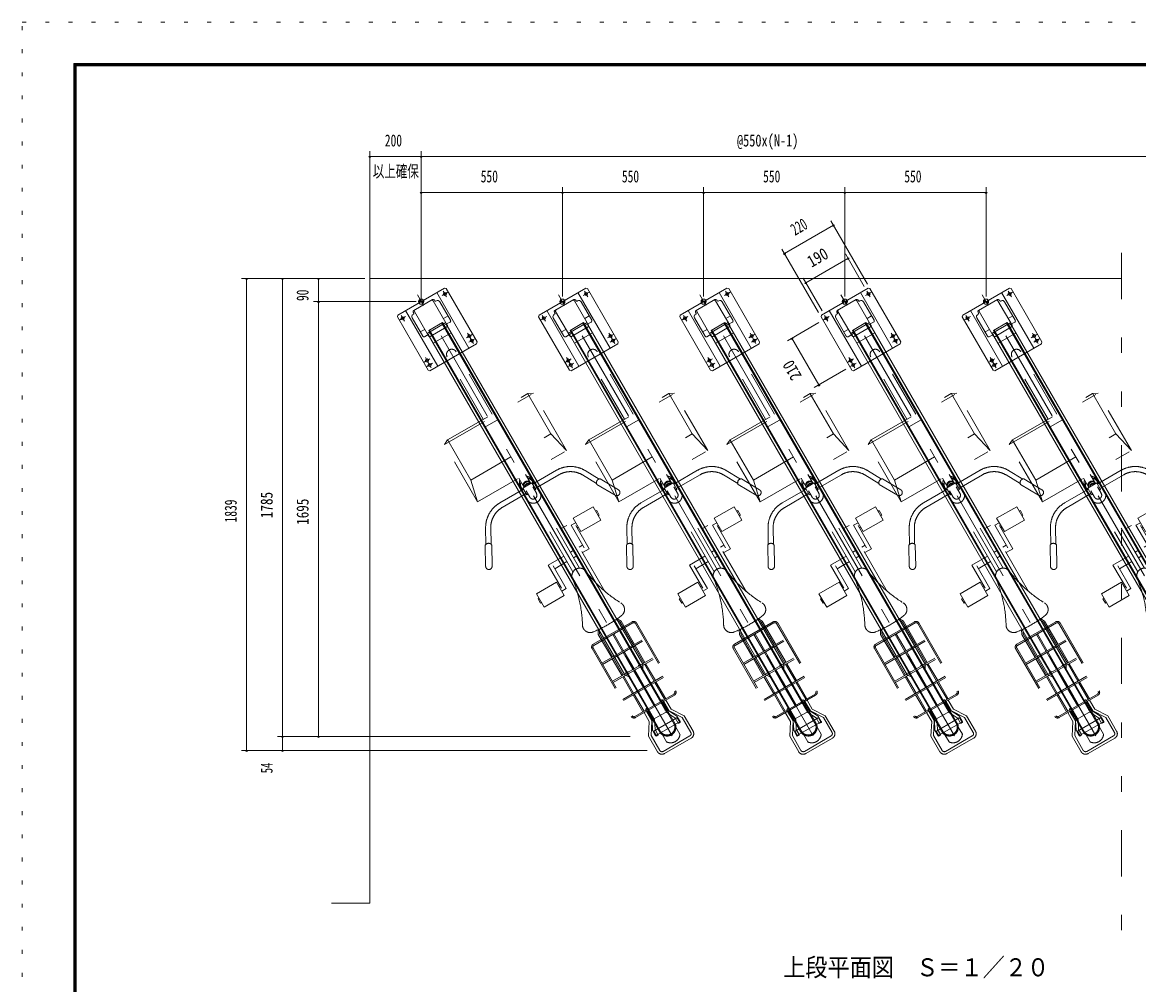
# Model space of a CAD drawing. Units: millimetres, scale not verified. Extents: x -11302 to 11317, y -7291 to 7278.
# Drawn here: x -11302 to -6954, y 3527 to 7278 of the extents above; entities that cross this region are included whole.
import ezdxf
from ezdxf.enums import TextEntityAlignment as Align

# ---------------------------------------------------------------- set-up
doc = ezdxf.new("R2010")
doc.units = ezdxf.units.MM
doc.header["$LTSCALE"] = 30
for name, pattern in [('USER4', [24, 12, -5, 2, -5]), ('USER5', [25, 6, -5, 2, -5, 2, -5]), ('USER6', [3, 0.5, -2.5])]:
    doc.linetypes.add(name, pattern=pattern)
for name, color, linetype, lineweight in [('0-0_0', 7, 'Continuous', 18), ('0-1_0-00', 4, 'Continuous', 18), ('0-2_2ラック-03BODL', 7, 'Continuous', 18), ('0-9_2ラック-D上自転車１', 4, 'USER5', 18), ('0-A_2ラック-F寸法', 3, 'Continuous', 18), ('0-E_F-F_J_ADD', 2, 'Continuous', 18), ('0-F_F-E_J_ADD', 7, 'USER6', 18), ('1-0_3-F', 2, 'USER5', 18)]:
    doc.layers.add(name, color=color, linetype=linetype, lineweight=lineweight)
doc.styles.add('ＭＳ ゴシック', font='')
doc.styles.get('ＭＳ ゴシック').set_extended_font_data('MS Gothic')

# ---------------------------------------------------------------- blocks, each defined once
blk = doc.blocks.new('POINT_3')
at = {"layer": '0-E_F-F_J_ADD'}
for p, q in [((-33.33, 0), (33.33, 0)), ((0, 33.33), (0, -33.33))]:
    blk.add_line(p, q, dxfattribs=at)
blk.add_circle((0, 0), 20, dxfattribs=at)
for points in [[(-20, 0), (0, 0), (0, 20)], [(-19.71, 3.4), (-20, 0), (0, 20)], [(0, 20), (-20, 0), (-20, 0)], [(-18.64, 7.25), (-19.71, 3.4), (0, 20)], [(0, 20), (-19.71, 3.4), (-19.71, 3.4)], [(-16.83, 10.81), (-18.64, 7.25), (0, 20)], [(0, 20), (-18.64, 7.25), (-18.64, 7.25)], [(-14.35, 13.93), (-16.83, 10.81), (0, 20)], [(0, 20), (-16.83, 10.81), (-16.83, 10.81)], [(-11.29, 16.51), (-14.35, 13.93), (0, 20)], [(0, 20), (-14.35, 13.93), (-14.35, 13.93)], [(-7.79, 18.42), (-11.29, 16.51), (0, 20)], [(0, 20), (-11.29, 16.51), (-11.29, 16.51)], [(-3.97, 19.6), (-7.79, 18.42), (0, 20)], [(0, 20), (-7.79, 18.42), (-7.79, 18.42)], [(0, 20), (-3.97, 19.6), (-3.97, 19.6)], [(0, 20), (-3.97, 19.6), (-3.97, 19.6)], [(0, 20), (0, 0), (0, 0)], [(20, 0), (0, 0), (0, -20)], [(0, -20), (0, 0), (0, 0)], [(19.71, -3.4), (20, 0), (0, -20)], [(0, -20), (20, 0), (20, 0)], [(18.64, -7.25), (19.71, -3.4), (0, -20)], [(0, -20), (19.71, -3.4), (19.71, -3.4)], [(16.83, -10.81), (18.64, -7.25), (0, -20)], [(0, -20), (18.64, -7.25), (18.64, -7.25)], [(14.35, -13.93), (16.83, -10.81), (0, -20)], [(0, -20), (16.83, -10.81), (16.83, -10.81)], [(11.29, -16.51), (14.35, -13.93), (0, -20)], [(0, -20), (14.35, -13.93), (14.35, -13.93)], [(7.79, -18.42), (11.29, -16.51), (0, -20)], [(0, -20), (11.29, -16.51), (11.29, -16.51)], [(3.97, -19.6), (7.79, -18.42), (0, -20)], [(0, -20), (7.79, -18.42), (7.79, -18.42)], [(0, -20), (3.97, -19.6), (3.97, -19.6)], [(0, -20), (3.97, -19.6), (3.97, -19.6)]]:
    blk.add_solid(points, dxfattribs=at)
blk = doc.blocks.new('UP-RACK-TOP_5')
at = {"layer": '0-0_0'}
for p, q in [((-105, 0), (-110, -5)), ((-105, 0), (105, 0)), ((-70, 0), (-70, -250)), ((70, 0), (70, -250)), ((105, 0), (110, -5)), ((-110, -5), (-110, -245)), ((-62.5, -120), (-62.5, -37)), ((-47.5, -20), (-47.5, -24)), ((-42.5, -15), (42.5, -15)), ((-42.25, -130), (-42.25, -20)), ((42.25, -130), (42.25, -20)), ((47.5, -20), (47.5, -24)), ((52.5, -27), (50.5, -27)), ((62.5, -120), (62.5, -37)), ((110, -5), (110, -245)), ((-42.25, -100.36), (-62.5, -100.36)), ((-57.5, -125), (-45.25, -125)), ((42.25, -118.93), (-42.25, -118.93)), ((-40.5, -124.24), (-40.5, -1655.41)), ((-40.5, -124.24), (-30.5, -124.24)), ((-30.5, -112), (-30.5, -1862)), ((30.5, -112), (-30.5, -112)), ((-27.5, -112), (-27.5, -1865.5)), ((27.5, -112), (27.5, -1865.5)), ((30.5, -112), (30.5, -1862)), ((40.5, -124.24), (30.5, -124.24)), ((40.5, -124.24), (40.5, -1655.41)), ((62.5, -100.36), (42.25, -100.36)), ((57.5, -125), (45.25, -125)), ((40.5, -164), (-40.5, -164)), ((-37.25, -135), (37.25, -135)), ((-27.5, -140), (-30.5, -140)), ((30.5, -140), (27.5, -140)), ((-110, -245), (-105, -250)), ((-105, -250), (105, -250)), ((110, -245), (105, -250)), ((-31.5, -1671), (-40.5, -1655.41)), ((-31.5, -1671), (-30.5, -1671)), ((31.5, -1671), (30.5, -1671)), ((31.5, -1671), (40.5, -1655.41)), ((-37.5, -1815), (-37.5, -1863.08)), ((-34.5, -1812), (-28.5, -1812)), ((34.5, -1812), (28.5, -1812)), ((37.5, -1815), (37.5, -1863.08)), ((-37.5, -1863.08), (-55, -1897.08)), ((-27.5, -1865.5), (-44.67, -1898.85)), ((30.5, -1862), (-30.5, -1862)), ((27.5, -1865.5), (44.67, -1898.85)), ((37.5, -1863.08), (55, -1897.08)), ((-55, -1921.5), (-55, -1897.08)), ((-52.5, -1903.5), (-51.5, -1902.5)), ((-52.5, -1920.5), (-52.5, -1903.5)), ((51.5, -1902.5), (-51.5, -1902.5)), ((-45, -1922.5), (-45, -1899.5)), ((45, -1922.5), (45, -1899.5)), ((52.5, -1903.5), (51.5, -1902.5)), ((52.5, -1920.5), (52.5, -1903.5)), ((55, -1921.5), (55, -1897.08)), ((-51.5, -1921.5), (-52.5, -1920.5)), ((-47, -1924.5), (-52, -1924.5)), ((51.5, -1921.5), (-51.5, -1921.5)), ((47, -1924.5), (52, -1924.5)), ((52.5, -1920.5), (51.5, -1921.5))]:
    blk.add_line(p, q, dxfattribs=at)
at = {"layer": '0-0_0', "color": 3, "linetype": 'USER4'}
for p, q in [((0, -1954.5), (0, 30)), ((-108, -20), (-82, -20)), ((-95, -7), (-95, -33)), ((108, -20), (82, -20)), ((95, -7), (95, -33)), ((-108, -210), (-82, -210)), ((-95, -197), (-95, -243)), ((108, -210), (82, -210)), ((95, -197), (95, -243)), ((-108, -230), (-82, -230)), ((108, -230), (82, -230)), ((-25, -547.16), (25, -547.16)), ((-34.34, -1651), (-22.61, -1651)), ((34.34, -1651), (22.61, -1651)), ((-34.8, -1822), (-25.59, -1822)), ((34.8, -1822), (25.59, -1822)), ((-34.8, -1852), (-25.59, -1852)), ((34.8, -1852), (25.59, -1852))]:
    blk.add_line(p, q, dxfattribs=at)
at = {"layer": '0-0_0'}
for centre in [(-95, -20), (95, -20), (-95, -210), (95, -210), (-95, -230), (95, -230)]:
    blk.add_circle(centre, 6, dxfattribs=at)
for centre, radius, start, end in [((-52.5, -37), 10, 90, 180), ((-50.5, -24), 3, 270, 0), ((-42.5, -20), 5, 90, 180), ((-37.25, -20), 5, 90, 180), ((37.25, -20), 5, 0, 90), ((42.5, -20), 5, 0, 90), ((50.5, -24), 3, 180, 270), ((52.5, -37), 10, 0, 90), ((-57.5, -120), 5, 180, 270), ((-45.25, -128), 3, 0, 90), ((-37.25, -130), 5, 180, 270), ((37.25, -130), 5, 270, 0), ((45.25, -128), 3, 90, 180), ((57.5, -120), 5, 270, 0), ((-34.5, -1815), 3, 90, 180), ((-28.5, -1813), 1, 0, 90), ((28.5, -1813), 1, 90, 180), ((34.5, -1815), 3, 0, 90), ((-40.5, -1862.35), 3, 332.765, 0), ((-30.5, -1864.77), 3, 332.765, 0), ((30.5, -1864.77), 3, 180, 207.235), ((40.5, -1862.35), 3, 180, 207.235), ((-52, -1897.8), 3, 152.765, 180), ((-42, -1900.23), 3, 152.765, 180), ((42, -1900.23), 3, 0, 27.235), ((52, -1897.8), 3, 0, 27.235), ((-52, -1921.5), 3, 180, 270), ((-47, -1922.5), 2, 270, 0), ((47, -1922.5), 2, 180, 270), ((52, -1921.5), 3, 270, 0)]:
    blk.add_arc(centre, radius, start, end, dxfattribs=at)
at = {"layer": '0-0_0', "xscale": 0.5, "yscale": 0.5}
blk.add_blockref('POINT_3', (0, 0), dxfattribs=at)
blk = doc.blocks.new('UP-CYC-TOP_0')
at = {"layer": '0-9_2ラック-D上自転車１'}
for p, q in [((-20, 1481.48), (-20, 1761.86)), ((20, 1481.48), (20, 1761.86)), ((-200, 1471.84), (-180, 1481.48)), ((180, 1300.04), (180, 1481.48)), ((200, 1471.84), (180, 1481.48)), ((-200, 1471.84), (200, 1471.84)), ((-200, 1213.27), (-200, 1471.84)), ((200, 1213.27), (200, 1471.84)), ((-180, 1300.04), (180, 1300.04)), ((200, 1213.27), (180, 1300.04)), ((-200, 1213.27), (200, 1213.27)), ((-30, 1166.66), (-30, 1213.27)), ((-25, 1177.23), (-25, 1186.51)), ((-15, 1171.66), (-15, 1213.27)), ((15, 1171.66), (15, 1213.27)), ((25, 1177.23), (25, 1186.51)), ((30, 1166.66), (30, 1213.27)), ((-20, 1166.66), (-127.4, 1166.66)), ((-20, 1146.66), (-127.4, 1146.66)), ((-30, 1126.46), (-30, 1146.66)), ((-20, 1171.66), (20, 1171.66)), ((-20, 1141.66), (-20, 1171.66)), ((-15, 1141.66), (-20, 1141.66)), ((-15, 1127.89), (-15, 1156.66)), ((15, 1127.89), (15, 1156.66)), ((15, 1141.66), (20, 1141.66)), ((20, 1141.66), (20, 1171.66)), ((20, 1166.66), (127.4, 1166.66)), ((20, 1146.66), (127.4, 1146.66)), ((30, 1126.46), (30, 1146.66)), ((-223.6, 1110.01), (-254.7, 1053.93)), ((-206.11, 1100.31), (-237.21, 1044.23)), ((-15, 791.3), (-15, 1100.48)), ((15, 791.3), (15, 1100.48)), ((206.11, 1100.31), (237.21, 1044.23)), ((223.6, 1110.01), (254.7, 1053.93)), ((-258.35, 1052.5), (-298.43, 980.22)), ((258.35, 1052.5), (298.43, 980.22)), ((-236.48, 1040.37), (-276.57, 968.09)), ((236.48, 1040.37), (276.57, 968.09)), ((55, 960.32), (30, 960.32)), ((30, 767.24), (30, 960.32)), ((55, 663.63), (55, 960.32)), ((180, 912.12), (180, 972.12)), ((70, 952.12), (90, 952.12)), ((70, 850.32), (70, 952.12)), ((85, 932.12), (90, 932.12)), ((180, 952.12), (185, 952.12)), ((180, 932.12), (185, 932.12)), ((185, 932.12), (185, 952.12)), ((90, 912.12), (180, 912.12)), ((-70, 850.32), (-70, 748.53)), ((-70, 837.82), (-15, 837.82)), ((30, 862.82), (15, 862.82)), ((15, 837.82), (30, 837.82)), ((70, 862.82), (55, 862.82)), ((-90, 788.52), (-90, 728.53)), ((-180, 748.53), (-185, 748.53)), ((-85, 768.53), (-90, 768.53)), ((-70, 748.53), (-90, 748.53)), ((-90, 728.53), (-180, 728.53)), ((-46.25, 530.24), (-37.54, 546.74)), ((-46.25, 426.57), (-46.25, 530.24)), ((-30, 507.82), (-30, 546.22)), ((30, 507.82), (30, 546.22)), ((46.25, 530.24), (37.54, 546.74)), ((46.25, 426.57), (46.25, 530.24)), ((-100, 495.32), (-100, 190.32)), ((-95, 495.32), (-95, 190.32)), ((87.5, 507.82), (-87.5, 507.82)), ((87.5, 502.82), (-87.5, 502.82)), ((-30, 426.57), (-30, 502.82)), ((-2.5, 426.57), (-2.5, 502.82)), ((2.5, 426.57), (2.5, 502.82)), ((30, 426.57), (30, 502.82)), ((95, 495.32), (95, 190.32)), ((100, 495.32), (100, 190.32)), ((-95, 426.57), (95, 426.57)), ((-95, 421.57), (95, 421.57)), ((-51.25, 345.32), (-51.25, 421.57)), ((-46.25, 345.32), (-46.25, 421.57)), ((-30, 345.32), (-30, 421.57)), ((-2.5, 345.32), (-2.5, 421.57)), ((2.5, 345.32), (2.5, 421.57)), ((30, 345.32), (30, 421.57)), ((46.25, 345.32), (46.25, 421.57)), ((51.25, 345.32), (51.25, 421.57)), ((-95, 345.32), (95, 345.32)), ((-95, 340.32), (95, 340.32)), ((-51.25, 264.07), (-51.25, 340.32)), ((-46.25, 264.07), (-46.25, 340.32)), ((-30, 264.07), (-30, 340.32)), ((-2.5, 264.07), (-2.5, 340.32)), ((2.5, 264.07), (2.5, 340.32)), ((30, 264.07), (30, 340.32)), ((46.25, 264.07), (46.25, 340.32)), ((51.25, 264.07), (51.25, 340.32)), ((-95, 264.07), (95, 264.07)), ((-95, 259.07), (95, 259.07)), ((-51.25, 182.82), (-51.25, 259.07)), ((-46.25, 182.82), (-46.25, 259.07)), ((-30, 182.82), (-30, 259.07)), ((-2.5, 182.82), (-2.5, 259.07)), ((2.5, 182.82), (2.5, 259.07)), ((30, 182.82), (30, 259.07)), ((46.25, 182.82), (46.25, 259.07)), ((51.25, 182.82), (51.25, 259.07)), ((87.5, 182.82), (-87.5, 182.82)), ((87.5, 177.82), (-87.5, 177.82)), ((-49, 137.42), (-49, 177.82)), ((-39, 134.46), (-39, 177.82)), ((-34, 79.49), (-34, 177.82)), ((-30, 79.62), (-30, 177.82)), ((30, 79.62), (30, 177.82)), ((34, 79.49), (34, 177.82)), ((39, 134.46), (39, 177.82)), ((49, 137.42), (49, 177.82)), ((-49, 137.42), (-80, 89.69)), ((-39, 134.46), (-70, 86.73)), ((39, 134.46), (70, 86.73)), ((49, 137.42), (80, 89.69)), ((-80, 20), (-80, 89.69)), ((80, 20), (80, 89.69)), ((-70, 20), (-70, 86.73)), ((-30, 35.12), (-30, 67.27)), ((30, 35.12), (30, 67.27)), ((70, 20), (70, 86.73)), ((60, 10), (-60, 10)), ((60, 0), (-60, 0))]:
    blk.add_line(p, q, dxfattribs=at)
for points in [[(-200, 1213.27), (-180, 1300.04), (-180, 1481.48), (180, 1481.48)], [(90, 912.12), (90, 972.12), (180, 972.12)], [(55, 837.82), (85, 837.82), (85, 942.12)], [(-15, 862.82), (-85, 862.82), (-85, 758.53)], [(-90, 788.52), (-180, 788.52), (-180, 728.53)], [(-180, 768.53), (-185, 768.53), (-185, 748.53)], [(-51.25, 426.57), (-51.25, 531.48), (-42.97, 547.17)], [(51.25, 426.57), (51.25, 531.48), (42.97, 547.17)]]:
    blk.add_lwpolyline(points, dxfattribs=at)
for centre, radius, start, end in [((0, 1761.86), 20, 0, 180), ((0, 1184.66), 25.07, 126.75249, 175.75458), ((0, 1175.37), 25.07, 126.75249, 175.75458), ((0, 1179.08), 25.07, 184.24712, 209.71584), ((0, 1174.26), 15.04, 4.25383, 175.74617), ((0, 1170.54), 15.04, 4.25383, 175.74617), ((0, 1167.4), 12, 20.76015, 159.23985), ((0, 1164.62), 12, 35.90829, 144.09171), ((0, 1184.66), 25.07, 4.24542, 53.24751), ((0, 1175.37), 25.07, 4.24542, 53.24751), ((0, 1179.08), 25.07, 330.28416, 355.75288), ((-127.4, 1056.66), 110, 90, 150.9888), ((-127.4, 1056.66), 90, 90, 150.9888), ((127.4, 1056.66), 110, 29.0112, 90), ((127.4, 1056.66), 90, 29.0112, 90), ((0, 1126.46), 30, 180, 0), ((0, 1127.89), 15, 180, 0), ((-251.2, 1039.61), 14.73, 2.96272, 119.01704), ((251.2, 1039.61), 14.73, 60.98296, 177.03728), ((-287.5, 974.16), 12.5, 150.98737, 330.98737), ((287.5, 974.16), 12.5, 209.01263, 29.01263), ((0, 765.32), 30, 7.23254, 172.76746), ((-525.78, 832.04), 500, 331.50226, 352.76733), ((525.78, 832.04), 500, 187.23267, 208.49774), ((-60, 579.17), 30, 151.50269, 262.66589), ((60, 579.17), 30, 277.33411, 28.49731), ((0, 1045.32), 500, 262.66566, 277.33434), ((-87.5, 495.32), 12.5, 90, 180), ((-87.5, 495.32), 7.5, 90, 180), ((87.5, 495.32), 12.5, 0, 90), ((87.5, 495.32), 7.5, 0, 90), ((-87.5, 190.32), 12.5, 180, 270), ((-87.5, 190.32), 7.5, 180, 270), ((87.5, 190.32), 7.5, 270, 0), ((87.5, 190.32), 12.5, 270, 0), ((0, 83.86), 34.28, 187.32401, 352.67599), ((0, 83.86), 30.28, 187.54919, 352.45081), ((-60, 20), 20, 180, 270), ((-60, 20), 10, 180, 270), ((0, 55.98), 36.54, 214.81581, 325.18419), ((60, 20), 10, 270, 0), ((60, 20), 20, 270, 0)]:
    blk.add_arc(centre, radius, start, end, dxfattribs=at)

msp = doc.modelspace()

# ---------------------------------------------------------------- linework, layer by layer
at = {"layer": '0-1_0-00', "color": 5}
for points in [[(377.69, 7117.92), (-11102.31, 7117.92), (-11102.31, -922.08), (377.69, -922.08)], [(376.68, 7116.92), (376.68, -921.08), (-11101.31, -921.08), (-11101.31, 7116.92)], [(375.68, 7115.92), (375.68, -920.08), (-11100.31, -920.08), (-11100.31, 7115.92)], [(374.68, 7114.92), (374.68, -919.08), (-11099.31, -919.08), (-11099.31, 7114.92)], [(373.69, 7113.92), (373.69, -918.08), (-11098.31, -918.08), (-11098.31, 7113.92)], [(372.69, 7112.92), (372.69, -917.08), (-11097.31, -917.08), (-11097.31, 7112.92)], [(371.68, 7111.92), (371.68, -916.08), (-11096.31, -916.08), (-11096.31, 7111.92)], [(370.69, 7110.92), (370.69, -915.08), (-11095.31, -915.08), (-11095.31, 7110.92)], [(369.68, 7109.92), (369.68, -914.08), (-11094.31, -914.08), (-11094.31, 7109.92)], [(368.69, 7108.92), (368.69, -913.08), (-11093.31, -913.08), (-11093.31, 7108.92)], [(367.68, 7107.92), (367.68, -912.08), (-11092.31, -912.08), (-11092.31, 7107.92)]]:
    msp.add_lwpolyline(points, close=True, dxfattribs=at)
at = {"layer": '0-2_2ラック-03BODL'}
for p, q in [((-9948.52, 6279.26), (-7021.4, 6279.26)), ((-9948.52, 6279.26), (-9948.52, 3844.46)), ((-9948.52, 3844.46), (-10098.52, 3844.46))]:
    msp.add_line(p, q, dxfattribs=at)
at = {"layer": '0-A_2ラック-F寸法'}
for p, q in [((-9944.52, 6755.22), (-9952.52, 6755.22)), ((-9948.52, 6775.22), (-9948.52, 6259.26)), ((-9748.52, 6755.22), (-9948.52, 6755.22)), ((-9744.52, 6755.22), (-9752.52, 6755.22)), ((-9748.52, 6775.22), (-9748.52, 6189.26)), ((-6698.52, 6755.22), (-9748.52, 6755.22)), ((-9744.52, 6615.22), (-9752.52, 6615.22)), ((-9748.52, 6615.22), (-9198.52, 6615.22)), ((-9194.52, 6615.22), (-9202.52, 6615.22)), ((-9198.52, 6635.22), (-9198.52, 6209.26)), ((-9198.52, 6615.22), (-8648.52, 6615.22)), ((-8644.52, 6615.22), (-8652.52, 6615.22)), ((-8648.52, 6635.22), (-8648.52, 6209.26)), ((-8648.52, 6615.22), (-8098.52, 6615.22)), ((-8094.52, 6615.22), (-8102.52, 6615.22)), ((-8098.52, 6635.22), (-8098.52, 6209.26)), ((-8098.52, 6615.22), (-7548.52, 6615.22)), ((-7544.52, 6615.22), (-7552.52, 6615.22)), ((-7548.52, 6635.22), (-7548.52, 6209.26)), ((-8143.26, 6486.75), (-8333.78, 6376.75)), ((-8153.26, 6504.07), (-8010.76, 6257.25)), ((-8139.5, 6488.12), (-8147.02, 6485.38)), ((-8343.78, 6394.07), (-8201.28, 6147.25)), ((-8330.02, 6378.12), (-8337.54, 6375.38)), ((-8250.79, 6263.01), (-8086.25, 6358.01)), ((-8096.25, 6375.33), (-8022.75, 6248.02)), ((-8082.49, 6359.37), (-8090.01, 6356.64)), ((-10448.52, 6279.26), (-9968.52, 6279.26)), ((-10424.52, 6279.26), (-10432.52, 6279.26)), ((-10428.52, 6279.26), (-10428.52, 4440.27)), ((-10284.52, 6279.26), (-10292.52, 6279.26)), ((-10288.52, 6279.26), (-10288.52, 4494.27)), ((-10144.52, 6279.26), (-10152.52, 6279.26)), ((-10148.52, 6279.26), (-10148.52, 6229.26)), ((-8260.79, 6280.33), (-8187.29, 6153.02)), ((-8247.03, 6264.37), (-8254.55, 6261.64)), ((-10148.52, 6229.26), (-10148.52, 4494.26)), ((-10168.52, 6189.26), (-9768.52, 6189.26)), ((-10144.52, 6189.26), (-10152.52, 6189.26)), ((-8322.35, 6036.94), (-8199.37, 6107.94)), ((-8301.27, 6048.31), (-8308.78, 6045.57)), ((-8305.03, 6046.94), (-8200.03, 5865.08)), ((-8217.35, 5855.08), (-8094.37, 5926.08)), ((-8196.27, 5866.44), (-8203.78, 5863.71)), ((-10308.52, 4494.27), (-9718.52, 4494.27)), ((-10284.52, 4494.27), (-10292.52, 4494.27)), ((-10288.52, 4494.27), (-10288.52, 4440.27)), ((-10168.52, 4494.26), (-8934.57, 4494.26)), ((-10144.52, 4494.26), (-10152.52, 4494.26)), ((-10448.52, 4440.27), (-8868.46, 4440.27)), ((-10424.52, 4440.27), (-10432.52, 4440.27)), ((-10284.52, 4440.27), (-10292.52, 4440.27))]:
    msp.add_line(p, q, dxfattribs=at)
for centre, start, end in [((-9948.52, 6755.22), 180, 0), ((-9748.52, 6755.22), 180, 0), ((-9748.52, 6615.22), 180, 0), ((-9198.52, 6615.22), 180, 0), ((-8648.52, 6615.22), 180, 0), ((-8098.52, 6615.22), 180, 0), ((-7548.52, 6615.22), 180, 0), ((-8143.26, 6486.75), 200, 20), ((-8333.78, 6376.75), 200, 20), ((-8086.25, 6358.01), 200, 20), ((-10428.52, 6279.26), 180, 0), ((-10288.52, 6279.26), 180, 0), ((-10148.52, 6279.26), 180, 0), ((-8250.79, 6263.01), 200, 20), ((-10148.52, 6189.26), 180, 0), ((-8305.03, 6046.94), 200, 20), ((-8200.03, 5865.08), 200, 20), ((-10288.52, 4494.27), 180, 0), ((-10148.52, 4494.26), 180, 0), ((-10428.52, 4440.27), 180, 0), ((-10288.52, 4440.27), 180, 0)]:
    msp.add_arc(centre, 4, start, end, dxfattribs=at)
at = {"layer": '0-F_F-E_J_ADD', "color": 5}
msp.add_lwpolyline([(577.69, 7277.92), (577.69, -1122.08), (-11302.31, -1122.08), (-11302.31, 7277.92)], close=True, dxfattribs=at)
at = {"layer": '1-0_3-F'}
msp.add_line((-7021.4, 6379.26), (-7021.4, 3714.46), dxfattribs=at)

# ---------------------------------------------------------------- block references
at = {"layer": '0-9_2ラック-D上自転車１', "rotation": 30}
for name, p in [('UP-RACK-TOP_5', (-9748.52, 6189.26)), ('UP-RACK-TOP_5', (-9198.52, 6189.26)), ('UP-RACK-TOP_5', (-8648.52, 6189.26)), ('UP-RACK-TOP_5', (-8098.52, 6189.26)), ('UP-RACK-TOP_5', (-7548.52, 6189.26)), ('UP-CYC-TOP_0', (-8748.95, 4457.96)), ('UP-CYC-TOP_0', (-8198.95, 4457.96)), ('UP-CYC-TOP_0', (-7648.95, 4457.96)), ('UP-CYC-TOP_0', (-7098.95, 4457.96)), ('UP-CYC-TOP_0', (-6548.95, 4457.96))]:
    msp.add_blockref(name, p, dxfattribs=at)

# ---------------------------------------------------------------- texts
at = {"layer": '0-A_2ラック-F寸法', "color": 7, "style": 'ＭＳ ゴシック'}
for s, height, width, p in [('200', 46.89, 0.7, (-9890.25, 6780.02)), ('@550x(N-1)', 46.89, 0.75, (-8518.69, 6780.02)), ('以上確保', 46.89, 0.7, (-9937, 6660.02)), ('550', 46.89, 0.7, (-9516.77, 6640.02)), ('550', 46.89, 0.7, (-8966.77, 6640.02)), ('550', 46.89, 0.7, (-8416.77, 6640.02)), ('550', 46.89, 0.7, (-7866.77, 6640.02)), ('上段平面図\u3000Ｓ＝１／２０', 70.33, 0.9, (-8338.72, 3538.7))]:
    msp.add_text(s, height=height, dxfattribs=dict(at, width=width)).set_placement(p, align=Align.BOTTOM_LEFT)
for s, rotation, width, p in [('220', 30, 0.65, (-8285.61, 6433.2)), ('190', 30, 0.85, (-8221.05, 6308.81)), ('90', 90, 0.7, (-10173.32, 6191.7)), ('210', 120, 0.8, (-8252.84, 5906.96)), ('1785', 90, 0.8, (-10313.32, 5345.66)), ('1839', 90, 0.7, (-10453.32, 5328.79)), ('1695', 90, 0.8, (-10173.32, 5319.49)), ('54', 90, 0.65, (-10313.32, 4351.12))]:
    msp.add_text(s, height=46.89, rotation=rotation, dxfattribs=dict(at, width=width)).set_placement(p, align=Align.BOTTOM_LEFT)

doc.saveas('drawing.dxf')
